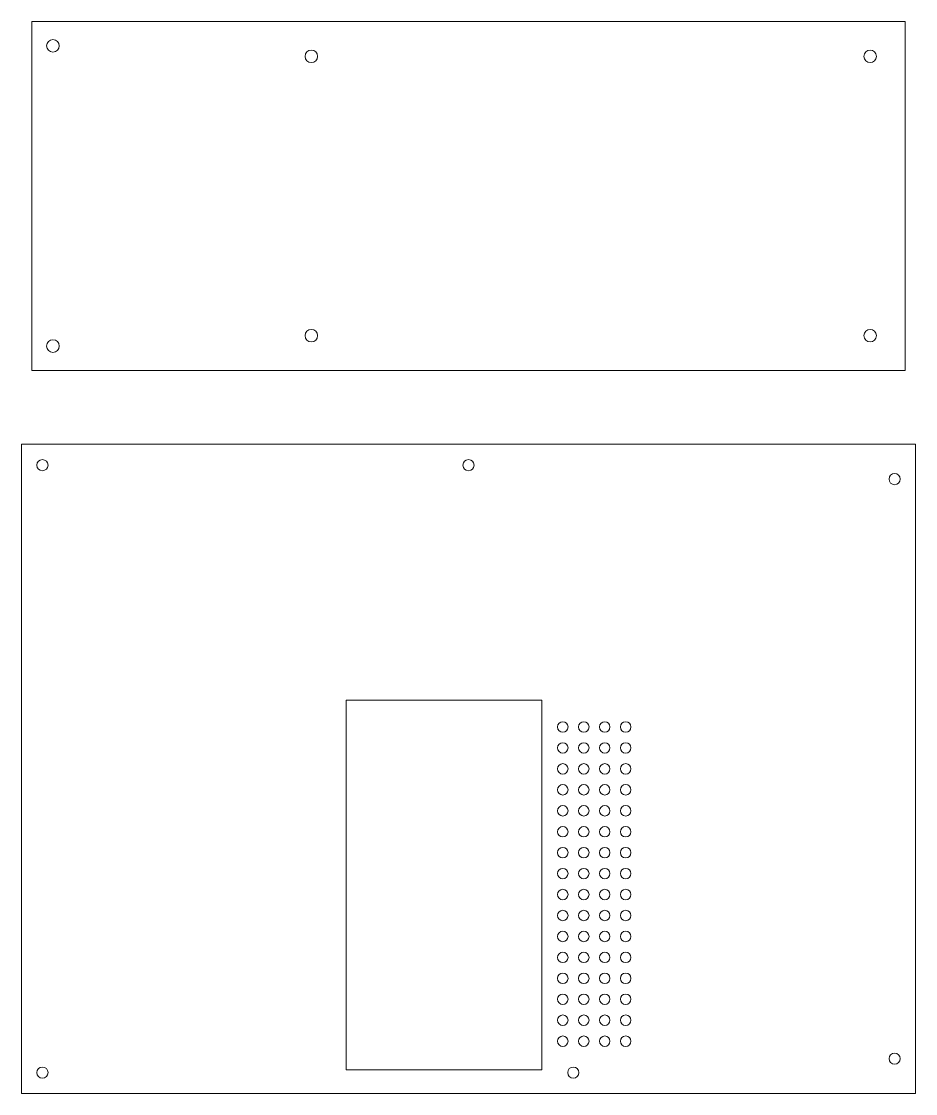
# Model space of a CAD drawing. Header units: inches. Extents: x 51 to 528, y 623 to 1131.
# Drawn here: x 51 to 307, y 823.6 to 1130.7 of the extents above; entities that cross this region are included whole.
import ezdxf

# ---------------------------------------------------------------- set-up
doc = ezdxf.new("R2010")
doc.units = ezdxf.units.IN
doc.header["$MEASUREMENT"] = 0

# ---------------------------------------------------------------- blocks, each defined once
blk = doc.blocks.new('block 2')
at = {"color": 7, "lineweight": 5, "true_color": 0xffffff}
blk.add_open_spline([(58.22, 1037.71), (58.22, 1038.7), (59.02, 1039.51), (60.02, 1039.51), (61.01, 1039.51), (61.82, 1038.7), (61.82, 1037.71), (61.82, 1036.71), (61.01, 1035.91), (60.02, 1035.91), (59.02, 1035.91), (58.22, 1036.71), (58.22, 1037.71), (58.22, 1037.71), (58.22, 1037.71), (58.22, 1037.71)], degree=3, knots=[0, 0, 0, 0, 1, 1, 1, 2, 2, 2, 3, 3, 3, 4, 4, 4, 5, 5, 5, 5], dxfattribs=at)
blk = doc.blocks.new('block 3')
at = {"color": 7, "lineweight": 5, "true_color": 0xffffff}
blk.add_open_spline([(132.22, 1040.71), (132.22, 1041.7), (133.02, 1042.51), (134.02, 1042.51), (135.01, 1042.51), (135.82, 1041.7), (135.82, 1040.71), (135.82, 1039.71), (135.01, 1038.91), (134.02, 1038.91), (133.02, 1038.91), (132.22, 1039.71), (132.22, 1040.71), (132.22, 1040.71), (132.22, 1040.71), (132.22, 1040.71)], degree=3, knots=[0, 0, 0, 0, 1, 1, 1, 2, 2, 2, 3, 3, 3, 4, 4, 4, 5, 5, 5, 5], dxfattribs=at)
blk = doc.blocks.new('block 4')
at = {"color": 7, "lineweight": 5, "true_color": 0xffffff}
blk.add_open_spline([(292.22, 1040.71), (292.22, 1041.7), (293.02, 1042.51), (294.02, 1042.51), (295.01, 1042.51), (295.82, 1041.7), (295.82, 1040.71), (295.82, 1039.71), (295.01, 1038.91), (294.02, 1038.91), (293.02, 1038.91), (292.22, 1039.71), (292.22, 1040.71), (292.22, 1040.71), (292.22, 1040.71), (292.22, 1040.71)], degree=3, knots=[0, 0, 0, 0, 1, 1, 1, 2, 2, 2, 3, 3, 3, 4, 4, 4, 5, 5, 5, 5], dxfattribs=at)
blk = doc.blocks.new('block 5')
at = {"color": 7, "lineweight": 5, "true_color": 0xffffff}
blk.add_open_spline([(292.22, 1120.71), (292.22, 1121.7), (293.02, 1122.51), (294.02, 1122.51), (295.01, 1122.51), (295.82, 1121.7), (295.82, 1120.71), (295.82, 1119.71), (295.01, 1118.91), (294.02, 1118.91), (293.02, 1118.91), (292.22, 1119.71), (292.22, 1120.71), (292.22, 1120.71), (292.22, 1120.71), (292.22, 1120.71)], degree=3, knots=[0, 0, 0, 0, 1, 1, 1, 2, 2, 2, 3, 3, 3, 4, 4, 4, 5, 5, 5, 5], dxfattribs=at)
blk = doc.blocks.new('block 6')
at = {"color": 7, "lineweight": 5, "true_color": 0xffffff}
blk.add_open_spline([(132.22, 1120.71), (132.22, 1121.7), (133.02, 1122.51), (134.02, 1122.51), (135.01, 1122.51), (135.82, 1121.7), (135.82, 1120.71), (135.82, 1119.71), (135.01, 1118.91), (134.02, 1118.91), (133.02, 1118.91), (132.22, 1119.71), (132.22, 1120.71), (132.22, 1120.71), (132.22, 1120.71), (132.22, 1120.71)], degree=3, knots=[0, 0, 0, 0, 1, 1, 1, 2, 2, 2, 3, 3, 3, 4, 4, 4, 5, 5, 5, 5], dxfattribs=at)
blk = doc.blocks.new('block 7')
at = {"color": 7, "lineweight": 5, "true_color": 0xffffff}
blk.add_open_spline([(58.22, 1123.71), (58.22, 1124.7), (59.02, 1125.51), (60.02, 1125.51), (61.01, 1125.51), (61.82, 1124.7), (61.82, 1123.71), (61.82, 1122.71), (61.01, 1121.91), (60.02, 1121.91), (59.02, 1121.91), (58.22, 1122.71), (58.22, 1123.71), (58.22, 1123.71), (58.22, 1123.71), (58.22, 1123.71)], degree=3, knots=[0, 0, 0, 0, 1, 1, 1, 2, 2, 2, 3, 3, 3, 4, 4, 4, 5, 5, 5, 5], dxfattribs=at)
blk = doc.blocks.new('block 8')
at = {"color": 1, "lineweight": 5, "true_color": 0xff0000}
blk.add_lwpolyline([(54.02, 1130.71), (54.02, 1030.71)], dxfattribs=at)
blk = doc.blocks.new('block 9')
at = {"color": 1, "lineweight": 5, "true_color": 0xff0000}
blk.add_lwpolyline([(54.02, 1030.71), (304.02, 1030.71)], dxfattribs=at)
blk = doc.blocks.new('block 10')
at = {"color": 1, "lineweight": 5, "true_color": 0xff0000}
blk.add_lwpolyline([(304.02, 1030.71), (304.02, 1130.71)], dxfattribs=at)
blk = doc.blocks.new('block 11')
at = {"color": 1, "lineweight": 5, "true_color": 0xff0000}
blk.add_lwpolyline([(304.02, 1130.71), (54.02, 1130.71)], dxfattribs=at)
blk = doc.blocks.new('block 12')
at = {"color": 7, "lineweight": 5, "true_color": 0xffffff}
blk.add_open_spline([(216.52, 874.61), (216.52, 875.44), (217.19, 876.11), (218.02, 876.11), (218.85, 876.11), (219.52, 875.44), (219.52, 874.61), (219.52, 873.78), (218.85, 873.11), (218.02, 873.11), (217.19, 873.11), (216.52, 873.78), (216.52, 874.61), (216.52, 874.61), (216.52, 874.61), (216.52, 874.61)], degree=3, knots=[0, 0, 0, 0, 1, 1, 1, 2, 2, 2, 3, 3, 3, 4, 4, 4, 5, 5, 5, 5], dxfattribs=at)
blk = doc.blocks.new('block 13')
at = {"color": 7, "lineweight": 5, "true_color": 0xffffff}
blk.add_open_spline([(204.52, 880.61), (204.52, 881.44), (205.19, 882.11), (206.02, 882.11), (206.85, 882.11), (207.52, 881.44), (207.52, 880.61), (207.52, 879.78), (206.85, 879.11), (206.02, 879.11), (205.19, 879.11), (204.52, 879.78), (204.52, 880.61), (204.52, 880.61), (204.52, 880.61), (204.52, 880.61)], degree=3, knots=[0, 0, 0, 0, 1, 1, 1, 2, 2, 2, 3, 3, 3, 4, 4, 4, 5, 5, 5, 5], dxfattribs=at)
blk = doc.blocks.new('block 14')
at = {"color": 7, "lineweight": 5, "true_color": 0xffffff}
blk.add_open_spline([(210.52, 880.61), (210.52, 881.44), (211.19, 882.11), (212.02, 882.11), (212.85, 882.11), (213.52, 881.44), (213.52, 880.61), (213.52, 879.78), (212.85, 879.11), (212.02, 879.11), (211.19, 879.11), (210.52, 879.78), (210.52, 880.61), (210.52, 880.61), (210.52, 880.61), (210.52, 880.61)], degree=3, knots=[0, 0, 0, 0, 1, 1, 1, 2, 2, 2, 3, 3, 3, 4, 4, 4, 5, 5, 5, 5], dxfattribs=at)
blk = doc.blocks.new('block 15')
at = {"color": 7, "lineweight": 5, "true_color": 0xffffff}
blk.add_open_spline([(216.52, 880.61), (216.52, 881.44), (217.19, 882.11), (218.02, 882.11), (218.85, 882.11), (219.52, 881.44), (219.52, 880.61), (219.52, 879.78), (218.85, 879.11), (218.02, 879.11), (217.19, 879.11), (216.52, 879.78), (216.52, 880.61), (216.52, 880.61), (216.52, 880.61), (216.52, 880.61)], degree=3, knots=[0, 0, 0, 0, 1, 1, 1, 2, 2, 2, 3, 3, 3, 4, 4, 4, 5, 5, 5, 5], dxfattribs=at)
blk = doc.blocks.new('block 16')
at = {"color": 7, "lineweight": 5, "true_color": 0xffffff}
blk.add_open_spline([(210.52, 874.61), (210.52, 875.44), (211.19, 876.11), (212.02, 876.11), (212.85, 876.11), (213.52, 875.44), (213.52, 874.61), (213.52, 873.78), (212.85, 873.11), (212.02, 873.11), (211.19, 873.11), (210.52, 873.78), (210.52, 874.61), (210.52, 874.61), (210.52, 874.61), (210.52, 874.61)], degree=3, knots=[0, 0, 0, 0, 1, 1, 1, 2, 2, 2, 3, 3, 3, 4, 4, 4, 5, 5, 5, 5], dxfattribs=at)
blk = doc.blocks.new('block 17')
at = {"color": 7, "lineweight": 5, "true_color": 0xffffff}
blk.add_open_spline([(204.52, 874.61), (204.52, 875.44), (205.19, 876.11), (206.02, 876.11), (206.85, 876.11), (207.52, 875.44), (207.52, 874.61), (207.52, 873.78), (206.85, 873.11), (206.02, 873.11), (205.19, 873.11), (204.52, 873.78), (204.52, 874.61), (204.52, 874.61), (204.52, 874.61), (204.52, 874.61)], degree=3, knots=[0, 0, 0, 0, 1, 1, 1, 2, 2, 2, 3, 3, 3, 4, 4, 4, 5, 5, 5, 5], dxfattribs=at)
blk = doc.blocks.new('block 18')
at = {"color": 7, "lineweight": 5, "true_color": 0xffffff}
blk.add_open_spline([(216.52, 868.61), (216.52, 869.44), (217.19, 870.11), (218.02, 870.11), (218.85, 870.11), (219.52, 869.44), (219.52, 868.61), (219.52, 867.78), (218.85, 867.11), (218.02, 867.11), (217.19, 867.11), (216.52, 867.78), (216.52, 868.61), (216.52, 868.61), (216.52, 868.61), (216.52, 868.61)], degree=3, knots=[0, 0, 0, 0, 1, 1, 1, 2, 2, 2, 3, 3, 3, 4, 4, 4, 5, 5, 5, 5], dxfattribs=at)
blk = doc.blocks.new('block 19')
at = {"color": 7, "lineweight": 5, "true_color": 0xffffff}
blk.add_open_spline([(210.52, 868.61), (210.52, 869.44), (211.19, 870.11), (212.02, 870.11), (212.85, 870.11), (213.52, 869.44), (213.52, 868.61), (213.52, 867.78), (212.85, 867.11), (212.02, 867.11), (211.19, 867.11), (210.52, 867.78), (210.52, 868.61), (210.52, 868.61), (210.52, 868.61), (210.52, 868.61)], degree=3, knots=[0, 0, 0, 0, 1, 1, 1, 2, 2, 2, 3, 3, 3, 4, 4, 4, 5, 5, 5, 5], dxfattribs=at)
blk = doc.blocks.new('block 20')
at = {"color": 7, "lineweight": 5, "true_color": 0xffffff}
blk.add_open_spline([(210.52, 898.61), (210.52, 899.44), (211.19, 900.11), (212.02, 900.11), (212.85, 900.11), (213.52, 899.44), (213.52, 898.61), (213.52, 897.78), (212.85, 897.11), (212.02, 897.11), (211.19, 897.11), (210.52, 897.78), (210.52, 898.61), (210.52, 898.61), (210.52, 898.61), (210.52, 898.61)], degree=3, knots=[0, 0, 0, 0, 1, 1, 1, 2, 2, 2, 3, 3, 3, 4, 4, 4, 5, 5, 5, 5], dxfattribs=at)
blk = doc.blocks.new('block 21')
at = {"color": 7, "lineweight": 5, "true_color": 0xffffff}
blk.add_open_spline([(204.52, 898.61), (204.52, 899.44), (205.19, 900.11), (206.02, 900.11), (206.85, 900.11), (207.52, 899.44), (207.52, 898.61), (207.52, 897.78), (206.85, 897.11), (206.02, 897.11), (205.19, 897.11), (204.52, 897.78), (204.52, 898.61), (204.52, 898.61), (204.52, 898.61), (204.52, 898.61)], degree=3, knots=[0, 0, 0, 0, 1, 1, 1, 2, 2, 2, 3, 3, 3, 4, 4, 4, 5, 5, 5, 5], dxfattribs=at)
blk = doc.blocks.new('block 22')
at = {"color": 7, "lineweight": 5, "true_color": 0xffffff}
blk.add_open_spline([(216.52, 892.61), (216.52, 893.44), (217.19, 894.11), (218.02, 894.11), (218.85, 894.11), (219.52, 893.44), (219.52, 892.61), (219.52, 891.78), (218.85, 891.11), (218.02, 891.11), (217.19, 891.11), (216.52, 891.78), (216.52, 892.61), (216.52, 892.61), (216.52, 892.61), (216.52, 892.61)], degree=3, knots=[0, 0, 0, 0, 1, 1, 1, 2, 2, 2, 3, 3, 3, 4, 4, 4, 5, 5, 5, 5], dxfattribs=at)
blk = doc.blocks.new('block 23')
at = {"color": 7, "lineweight": 5, "true_color": 0xffffff}
blk.add_open_spline([(210.52, 892.61), (210.52, 893.44), (211.19, 894.11), (212.02, 894.11), (212.85, 894.11), (213.52, 893.44), (213.52, 892.61), (213.52, 891.78), (212.85, 891.11), (212.02, 891.11), (211.19, 891.11), (210.52, 891.78), (210.52, 892.61), (210.52, 892.61), (210.52, 892.61), (210.52, 892.61)], degree=3, knots=[0, 0, 0, 0, 1, 1, 1, 2, 2, 2, 3, 3, 3, 4, 4, 4, 5, 5, 5, 5], dxfattribs=at)
blk = doc.blocks.new('block 24')
at = {"color": 7, "lineweight": 5, "true_color": 0xffffff}
blk.add_open_spline([(204.52, 886.61), (204.52, 887.44), (205.19, 888.11), (206.02, 888.11), (206.85, 888.11), (207.52, 887.44), (207.52, 886.61), (207.52, 885.78), (206.85, 885.11), (206.02, 885.11), (205.19, 885.11), (204.52, 885.78), (204.52, 886.61), (204.52, 886.61), (204.52, 886.61), (204.52, 886.61)], degree=3, knots=[0, 0, 0, 0, 1, 1, 1, 2, 2, 2, 3, 3, 3, 4, 4, 4, 5, 5, 5, 5], dxfattribs=at)
blk = doc.blocks.new('block 25')
at = {"color": 7, "lineweight": 5, "true_color": 0xffffff}
blk.add_open_spline([(210.52, 886.61), (210.52, 887.44), (211.19, 888.11), (212.02, 888.11), (212.85, 888.11), (213.52, 887.44), (213.52, 886.61), (213.52, 885.78), (212.85, 885.11), (212.02, 885.11), (211.19, 885.11), (210.52, 885.78), (210.52, 886.61), (210.52, 886.61), (210.52, 886.61), (210.52, 886.61)], degree=3, knots=[0, 0, 0, 0, 1, 1, 1, 2, 2, 2, 3, 3, 3, 4, 4, 4, 5, 5, 5, 5], dxfattribs=at)
blk = doc.blocks.new('block 26')
at = {"color": 7, "lineweight": 5, "true_color": 0xffffff}
blk.add_open_spline([(216.52, 886.61), (216.52, 887.44), (217.19, 888.11), (218.02, 888.11), (218.85, 888.11), (219.52, 887.44), (219.52, 886.61), (219.52, 885.78), (218.85, 885.11), (218.02, 885.11), (217.19, 885.11), (216.52, 885.78), (216.52, 886.61), (216.52, 886.61), (216.52, 886.61), (216.52, 886.61)], degree=3, knots=[0, 0, 0, 0, 1, 1, 1, 2, 2, 2, 3, 3, 3, 4, 4, 4, 5, 5, 5, 5], dxfattribs=at)
blk = doc.blocks.new('block 27')
at = {"color": 7, "lineweight": 5, "true_color": 0xffffff}
blk.add_open_spline([(204.52, 892.61), (204.52, 893.44), (205.19, 894.11), (206.02, 894.11), (206.85, 894.11), (207.52, 893.44), (207.52, 892.61), (207.52, 891.78), (206.85, 891.11), (206.02, 891.11), (205.19, 891.11), (204.52, 891.78), (204.52, 892.61), (204.52, 892.61), (204.52, 892.61), (204.52, 892.61)], degree=3, knots=[0, 0, 0, 0, 1, 1, 1, 2, 2, 2, 3, 3, 3, 4, 4, 4, 5, 5, 5, 5], dxfattribs=at)
blk = doc.blocks.new('block 28')
at = {"color": 7, "lineweight": 5, "true_color": 0xffffff}
blk.add_open_spline([(210.52, 916.61), (210.52, 917.44), (211.19, 918.11), (212.02, 918.11), (212.85, 918.11), (213.52, 917.44), (213.52, 916.61), (213.52, 915.78), (212.85, 915.11), (212.02, 915.11), (211.19, 915.11), (210.52, 915.78), (210.52, 916.61), (210.52, 916.61), (210.52, 916.61), (210.52, 916.61)], degree=3, knots=[0, 0, 0, 0, 1, 1, 1, 2, 2, 2, 3, 3, 3, 4, 4, 4, 5, 5, 5, 5], dxfattribs=at)
blk = doc.blocks.new('block 29')
at = {"color": 7, "lineweight": 5, "true_color": 0xffffff}
blk.add_open_spline([(216.52, 916.61), (216.52, 917.44), (217.19, 918.11), (218.02, 918.11), (218.85, 918.11), (219.52, 917.44), (219.52, 916.61), (219.52, 915.78), (218.85, 915.11), (218.02, 915.11), (217.19, 915.11), (216.52, 915.78), (216.52, 916.61), (216.52, 916.61), (216.52, 916.61), (216.52, 916.61)], degree=3, knots=[0, 0, 0, 0, 1, 1, 1, 2, 2, 2, 3, 3, 3, 4, 4, 4, 5, 5, 5, 5], dxfattribs=at)
blk = doc.blocks.new('block 30')
at = {"color": 7, "lineweight": 5, "true_color": 0xffffff}
blk.add_open_spline([(204.52, 922.61), (204.52, 923.44), (205.19, 924.11), (206.02, 924.11), (206.85, 924.11), (207.52, 923.44), (207.52, 922.61), (207.52, 921.78), (206.85, 921.11), (206.02, 921.11), (205.19, 921.11), (204.52, 921.78), (204.52, 922.61), (204.52, 922.61), (204.52, 922.61), (204.52, 922.61)], degree=3, knots=[0, 0, 0, 0, 1, 1, 1, 2, 2, 2, 3, 3, 3, 4, 4, 4, 5, 5, 5, 5], dxfattribs=at)
blk = doc.blocks.new('block 31')
at = {"color": 7, "lineweight": 5, "true_color": 0xffffff}
blk.add_open_spline([(210.52, 922.61), (210.52, 923.44), (211.19, 924.11), (212.02, 924.11), (212.85, 924.11), (213.52, 923.44), (213.52, 922.61), (213.52, 921.78), (212.85, 921.11), (212.02, 921.11), (211.19, 921.11), (210.52, 921.78), (210.52, 922.61), (210.52, 922.61), (210.52, 922.61), (210.52, 922.61)], degree=3, knots=[0, 0, 0, 0, 1, 1, 1, 2, 2, 2, 3, 3, 3, 4, 4, 4, 5, 5, 5, 5], dxfattribs=at)
blk = doc.blocks.new('block 32')
at = {"color": 7, "lineweight": 5, "true_color": 0xffffff}
blk.add_open_spline([(216.52, 928.61), (216.52, 929.44), (217.19, 930.11), (218.02, 930.11), (218.85, 930.11), (219.52, 929.44), (219.52, 928.61), (219.52, 927.78), (218.85, 927.11), (218.02, 927.11), (217.19, 927.11), (216.52, 927.78), (216.52, 928.61), (216.52, 928.61), (216.52, 928.61), (216.52, 928.61)], degree=3, knots=[0, 0, 0, 0, 1, 1, 1, 2, 2, 2, 3, 3, 3, 4, 4, 4, 5, 5, 5, 5], dxfattribs=at)
blk = doc.blocks.new('block 33')
at = {"color": 7, "lineweight": 5, "true_color": 0xffffff}
blk.add_open_spline([(210.52, 928.61), (210.52, 929.44), (211.19, 930.11), (212.02, 930.11), (212.85, 930.11), (213.52, 929.44), (213.52, 928.61), (213.52, 927.78), (212.85, 927.11), (212.02, 927.11), (211.19, 927.11), (210.52, 927.78), (210.52, 928.61), (210.52, 928.61), (210.52, 928.61), (210.52, 928.61)], degree=3, knots=[0, 0, 0, 0, 1, 1, 1, 2, 2, 2, 3, 3, 3, 4, 4, 4, 5, 5, 5, 5], dxfattribs=at)
blk = doc.blocks.new('block 34')
at = {"color": 7, "lineweight": 5, "true_color": 0xffffff}
blk.add_open_spline([(204.52, 928.61), (204.52, 929.44), (205.19, 930.11), (206.02, 930.11), (206.85, 930.11), (207.52, 929.44), (207.52, 928.61), (207.52, 927.78), (206.85, 927.11), (206.02, 927.11), (205.19, 927.11), (204.52, 927.78), (204.52, 928.61), (204.52, 928.61), (204.52, 928.61), (204.52, 928.61)], degree=3, knots=[0, 0, 0, 0, 1, 1, 1, 2, 2, 2, 3, 3, 3, 4, 4, 4, 5, 5, 5, 5], dxfattribs=at)
blk = doc.blocks.new('block 35')
at = {"color": 7, "lineweight": 5, "true_color": 0xffffff}
blk.add_open_spline([(216.52, 922.61), (216.52, 923.44), (217.19, 924.11), (218.02, 924.11), (218.85, 924.11), (219.52, 923.44), (219.52, 922.61), (219.52, 921.78), (218.85, 921.11), (218.02, 921.11), (217.19, 921.11), (216.52, 921.78), (216.52, 922.61), (216.52, 922.61), (216.52, 922.61), (216.52, 922.61)], degree=3, knots=[0, 0, 0, 0, 1, 1, 1, 2, 2, 2, 3, 3, 3, 4, 4, 4, 5, 5, 5, 5], dxfattribs=at)
blk = doc.blocks.new('block 36')
at = {"color": 7, "lineweight": 5, "true_color": 0xffffff}
blk.add_open_spline([(204.52, 910.61), (204.52, 911.44), (205.19, 912.11), (206.02, 912.11), (206.85, 912.11), (207.52, 911.44), (207.52, 910.61), (207.52, 909.78), (206.85, 909.11), (206.02, 909.11), (205.19, 909.11), (204.52, 909.78), (204.52, 910.61), (204.52, 910.61), (204.52, 910.61), (204.52, 910.61)], degree=3, knots=[0, 0, 0, 0, 1, 1, 1, 2, 2, 2, 3, 3, 3, 4, 4, 4, 5, 5, 5, 5], dxfattribs=at)
blk = doc.blocks.new('block 37')
at = {"color": 7, "lineweight": 5, "true_color": 0xffffff}
blk.add_open_spline([(210.52, 910.61), (210.52, 911.44), (211.19, 912.11), (212.02, 912.11), (212.85, 912.11), (213.52, 911.44), (213.52, 910.61), (213.52, 909.78), (212.85, 909.11), (212.02, 909.11), (211.19, 909.11), (210.52, 909.78), (210.52, 910.61), (210.52, 910.61), (210.52, 910.61), (210.52, 910.61)], degree=3, knots=[0, 0, 0, 0, 1, 1, 1, 2, 2, 2, 3, 3, 3, 4, 4, 4, 5, 5, 5, 5], dxfattribs=at)
blk = doc.blocks.new('block 38')
at = {"color": 7, "lineweight": 5, "true_color": 0xffffff}
blk.add_open_spline([(216.52, 910.61), (216.52, 911.44), (217.19, 912.11), (218.02, 912.11), (218.85, 912.11), (219.52, 911.44), (219.52, 910.61), (219.52, 909.78), (218.85, 909.11), (218.02, 909.11), (217.19, 909.11), (216.52, 909.78), (216.52, 910.61), (216.52, 910.61), (216.52, 910.61), (216.52, 910.61)], degree=3, knots=[0, 0, 0, 0, 1, 1, 1, 2, 2, 2, 3, 3, 3, 4, 4, 4, 5, 5, 5, 5], dxfattribs=at)
blk = doc.blocks.new('block 39')
at = {"color": 7, "lineweight": 5, "true_color": 0xffffff}
blk.add_open_spline([(204.52, 916.61), (204.52, 917.44), (205.19, 918.11), (206.02, 918.11), (206.85, 918.11), (207.52, 917.44), (207.52, 916.61), (207.52, 915.78), (206.85, 915.11), (206.02, 915.11), (205.19, 915.11), (204.52, 915.78), (204.52, 916.61), (204.52, 916.61), (204.52, 916.61), (204.52, 916.61)], degree=3, knots=[0, 0, 0, 0, 1, 1, 1, 2, 2, 2, 3, 3, 3, 4, 4, 4, 5, 5, 5, 5], dxfattribs=at)
blk = doc.blocks.new('block 40')
at = {"color": 7, "lineweight": 5, "true_color": 0xffffff}
blk.add_open_spline([(216.52, 898.61), (216.52, 899.44), (217.19, 900.11), (218.02, 900.11), (218.85, 900.11), (219.52, 899.44), (219.52, 898.61), (219.52, 897.78), (218.85, 897.11), (218.02, 897.11), (217.19, 897.11), (216.52, 897.78), (216.52, 898.61), (216.52, 898.61), (216.52, 898.61), (216.52, 898.61)], degree=3, knots=[0, 0, 0, 0, 1, 1, 1, 2, 2, 2, 3, 3, 3, 4, 4, 4, 5, 5, 5, 5], dxfattribs=at)
blk = doc.blocks.new('block 41')
at = {"color": 7, "lineweight": 5, "true_color": 0xffffff}
blk.add_open_spline([(204.52, 904.61), (204.52, 905.44), (205.19, 906.11), (206.02, 906.11), (206.85, 906.11), (207.52, 905.44), (207.52, 904.61), (207.52, 903.78), (206.85, 903.11), (206.02, 903.11), (205.19, 903.11), (204.52, 903.78), (204.52, 904.61), (204.52, 904.61), (204.52, 904.61), (204.52, 904.61)], degree=3, knots=[0, 0, 0, 0, 1, 1, 1, 2, 2, 2, 3, 3, 3, 4, 4, 4, 5, 5, 5, 5], dxfattribs=at)
blk = doc.blocks.new('block 42')
at = {"color": 7, "lineweight": 5, "true_color": 0xffffff}
blk.add_open_spline([(210.52, 904.61), (210.52, 905.44), (211.19, 906.11), (212.02, 906.11), (212.85, 906.11), (213.52, 905.44), (213.52, 904.61), (213.52, 903.78), (212.85, 903.11), (212.02, 903.11), (211.19, 903.11), (210.52, 903.78), (210.52, 904.61), (210.52, 904.61), (210.52, 904.61), (210.52, 904.61)], degree=3, knots=[0, 0, 0, 0, 1, 1, 1, 2, 2, 2, 3, 3, 3, 4, 4, 4, 5, 5, 5, 5], dxfattribs=at)
blk = doc.blocks.new('block 43')
at = {"color": 7, "lineweight": 5, "true_color": 0xffffff}
blk.add_open_spline([(216.52, 904.61), (216.52, 905.44), (217.19, 906.11), (218.02, 906.11), (218.85, 906.11), (219.52, 905.44), (219.52, 904.61), (219.52, 903.78), (218.85, 903.11), (218.02, 903.11), (217.19, 903.11), (216.52, 903.78), (216.52, 904.61), (216.52, 904.61), (216.52, 904.61), (216.52, 904.61)], degree=3, knots=[0, 0, 0, 0, 1, 1, 1, 2, 2, 2, 3, 3, 3, 4, 4, 4, 5, 5, 5, 5], dxfattribs=at)
blk = doc.blocks.new('block 44')
at = {"color": 7, "lineweight": 5, "true_color": 0xffffff}
blk.add_open_spline([(210.52, 850.61), (210.52, 851.44), (211.19, 852.11), (212.02, 852.11), (212.85, 852.11), (213.52, 851.44), (213.52, 850.61), (213.52, 849.78), (212.85, 849.11), (212.02, 849.11), (211.19, 849.11), (210.52, 849.78), (210.52, 850.61), (210.52, 850.61), (210.52, 850.61), (210.52, 850.61)], degree=3, knots=[0, 0, 0, 0, 1, 1, 1, 2, 2, 2, 3, 3, 3, 4, 4, 4, 5, 5, 5, 5], dxfattribs=at)
blk = doc.blocks.new('block 45')
at = {"color": 7, "lineweight": 5, "true_color": 0xffffff}
blk.add_open_spline([(204.52, 850.61), (204.52, 851.44), (205.19, 852.11), (206.02, 852.11), (206.85, 852.11), (207.52, 851.44), (207.52, 850.61), (207.52, 849.78), (206.85, 849.11), (206.02, 849.11), (205.19, 849.11), (204.52, 849.78), (204.52, 850.61), (204.52, 850.61), (204.52, 850.61), (204.52, 850.61)], degree=3, knots=[0, 0, 0, 0, 1, 1, 1, 2, 2, 2, 3, 3, 3, 4, 4, 4, 5, 5, 5, 5], dxfattribs=at)
blk = doc.blocks.new('block 46')
at = {"color": 7, "lineweight": 5, "true_color": 0xffffff}
blk.add_open_spline([(216.52, 844.61), (216.52, 845.44), (217.19, 846.11), (218.02, 846.11), (218.85, 846.11), (219.52, 845.44), (219.52, 844.61), (219.52, 843.78), (218.85, 843.11), (218.02, 843.11), (217.19, 843.11), (216.52, 843.78), (216.52, 844.61), (216.52, 844.61), (216.52, 844.61), (216.52, 844.61)], degree=3, knots=[0, 0, 0, 0, 1, 1, 1, 2, 2, 2, 3, 3, 3, 4, 4, 4, 5, 5, 5, 5], dxfattribs=at)
blk = doc.blocks.new('block 47')
at = {"color": 7, "lineweight": 5, "true_color": 0xffffff}
blk.add_open_spline([(210.52, 844.61), (210.52, 845.44), (211.19, 846.11), (212.02, 846.11), (212.85, 846.11), (213.52, 845.44), (213.52, 844.61), (213.52, 843.78), (212.85, 843.11), (212.02, 843.11), (211.19, 843.11), (210.52, 843.78), (210.52, 844.61), (210.52, 844.61), (210.52, 844.61), (210.52, 844.61)], degree=3, knots=[0, 0, 0, 0, 1, 1, 1, 2, 2, 2, 3, 3, 3, 4, 4, 4, 5, 5, 5, 5], dxfattribs=at)
blk = doc.blocks.new('block 48')
at = {"color": 7, "lineweight": 5, "true_color": 0xffffff}
blk.add_open_spline([(204.52, 838.61), (204.52, 839.44), (205.19, 840.11), (206.02, 840.11), (206.85, 840.11), (207.52, 839.44), (207.52, 838.61), (207.52, 837.78), (206.85, 837.11), (206.02, 837.11), (205.19, 837.11), (204.52, 837.78), (204.52, 838.61), (204.52, 838.61), (204.52, 838.61), (204.52, 838.61)], degree=3, knots=[0, 0, 0, 0, 1, 1, 1, 2, 2, 2, 3, 3, 3, 4, 4, 4, 5, 5, 5, 5], dxfattribs=at)
blk = doc.blocks.new('block 49')
at = {"color": 7, "lineweight": 5, "true_color": 0xffffff}
blk.add_open_spline([(210.52, 838.61), (210.52, 839.44), (211.19, 840.11), (212.02, 840.11), (212.85, 840.11), (213.52, 839.44), (213.52, 838.61), (213.52, 837.78), (212.85, 837.11), (212.02, 837.11), (211.19, 837.11), (210.52, 837.78), (210.52, 838.61), (210.52, 838.61), (210.52, 838.61), (210.52, 838.61)], degree=3, knots=[0, 0, 0, 0, 1, 1, 1, 2, 2, 2, 3, 3, 3, 4, 4, 4, 5, 5, 5, 5], dxfattribs=at)
blk = doc.blocks.new('block 50')
at = {"color": 7, "lineweight": 5, "true_color": 0xffffff}
blk.add_open_spline([(216.52, 838.61), (216.52, 839.44), (217.19, 840.11), (218.02, 840.11), (218.85, 840.11), (219.52, 839.44), (219.52, 838.61), (219.52, 837.78), (218.85, 837.11), (218.02, 837.11), (217.19, 837.11), (216.52, 837.78), (216.52, 838.61), (216.52, 838.61), (216.52, 838.61), (216.52, 838.61)], degree=3, knots=[0, 0, 0, 0, 1, 1, 1, 2, 2, 2, 3, 3, 3, 4, 4, 4, 5, 5, 5, 5], dxfattribs=at)
blk = doc.blocks.new('block 51')
at = {"color": 7, "lineweight": 5, "true_color": 0xffffff}
blk.add_open_spline([(204.52, 844.61), (204.52, 845.44), (205.19, 846.11), (206.02, 846.11), (206.85, 846.11), (207.52, 845.44), (207.52, 844.61), (207.52, 843.78), (206.85, 843.11), (206.02, 843.11), (205.19, 843.11), (204.52, 843.78), (204.52, 844.61), (204.52, 844.61), (204.52, 844.61), (204.52, 844.61)], degree=3, knots=[0, 0, 0, 0, 1, 1, 1, 2, 2, 2, 3, 3, 3, 4, 4, 4, 5, 5, 5, 5], dxfattribs=at)
blk = doc.blocks.new('block 52')
at = {"color": 7, "lineweight": 5, "true_color": 0xffffff}
blk.add_open_spline([(216.52, 856.61), (216.52, 857.44), (217.19, 858.11), (218.02, 858.11), (218.85, 858.11), (219.52, 857.44), (219.52, 856.61), (219.52, 855.78), (218.85, 855.11), (218.02, 855.11), (217.19, 855.11), (216.52, 855.78), (216.52, 856.61), (216.52, 856.61), (216.52, 856.61), (216.52, 856.61)], degree=3, knots=[0, 0, 0, 0, 1, 1, 1, 2, 2, 2, 3, 3, 3, 4, 4, 4, 5, 5, 5, 5], dxfattribs=at)
blk = doc.blocks.new('block 53')
at = {"color": 7, "lineweight": 5, "true_color": 0xffffff}
blk.add_open_spline([(210.52, 856.61), (210.52, 857.44), (211.19, 858.11), (212.02, 858.11), (212.85, 858.11), (213.52, 857.44), (213.52, 856.61), (213.52, 855.78), (212.85, 855.11), (212.02, 855.11), (211.19, 855.11), (210.52, 855.78), (210.52, 856.61), (210.52, 856.61), (210.52, 856.61), (210.52, 856.61)], degree=3, knots=[0, 0, 0, 0, 1, 1, 1, 2, 2, 2, 3, 3, 3, 4, 4, 4, 5, 5, 5, 5], dxfattribs=at)
blk = doc.blocks.new('block 54')
at = {"color": 7, "lineweight": 5, "true_color": 0xffffff}
blk.add_open_spline([(204.52, 856.61), (204.52, 857.44), (205.19, 858.11), (206.02, 858.11), (206.85, 858.11), (207.52, 857.44), (207.52, 856.61), (207.52, 855.78), (206.85, 855.11), (206.02, 855.11), (205.19, 855.11), (204.52, 855.78), (204.52, 856.61), (204.52, 856.61), (204.52, 856.61), (204.52, 856.61)], degree=3, knots=[0, 0, 0, 0, 1, 1, 1, 2, 2, 2, 3, 3, 3, 4, 4, 4, 5, 5, 5, 5], dxfattribs=at)
blk = doc.blocks.new('block 55')
at = {"color": 7, "lineweight": 5, "true_color": 0xffffff}
blk.add_open_spline([(216.52, 850.61), (216.52, 851.44), (217.19, 852.11), (218.02, 852.11), (218.85, 852.11), (219.52, 851.44), (219.52, 850.61), (219.52, 849.78), (218.85, 849.11), (218.02, 849.11), (217.19, 849.11), (216.52, 849.78), (216.52, 850.61), (216.52, 850.61), (216.52, 850.61), (216.52, 850.61)], degree=3, knots=[0, 0, 0, 0, 1, 1, 1, 2, 2, 2, 3, 3, 3, 4, 4, 4, 5, 5, 5, 5], dxfattribs=at)
blk = doc.blocks.new('block 56')
at = {"color": 7, "lineweight": 5, "true_color": 0xffffff}
blk.add_open_spline([(204.52, 868.61), (204.52, 869.44), (205.19, 870.11), (206.02, 870.11), (206.85, 870.11), (207.52, 869.44), (207.52, 868.61), (207.52, 867.78), (206.85, 867.11), (206.02, 867.11), (205.19, 867.11), (204.52, 867.78), (204.52, 868.61), (204.52, 868.61), (204.52, 868.61), (204.52, 868.61)], degree=3, knots=[0, 0, 0, 0, 1, 1, 1, 2, 2, 2, 3, 3, 3, 4, 4, 4, 5, 5, 5, 5], dxfattribs=at)
blk = doc.blocks.new('block 57')
at = {"color": 7, "lineweight": 5, "true_color": 0xffffff}
blk.add_open_spline([(216.52, 862.61), (216.52, 863.44), (217.19, 864.11), (218.02, 864.11), (218.85, 864.11), (219.52, 863.44), (219.52, 862.61), (219.52, 861.78), (218.85, 861.11), (218.02, 861.11), (217.19, 861.11), (216.52, 861.78), (216.52, 862.61), (216.52, 862.61), (216.52, 862.61), (216.52, 862.61)], degree=3, knots=[0, 0, 0, 0, 1, 1, 1, 2, 2, 2, 3, 3, 3, 4, 4, 4, 5, 5, 5, 5], dxfattribs=at)
blk = doc.blocks.new('block 58')
at = {"color": 7, "lineweight": 5, "true_color": 0xffffff}
blk.add_open_spline([(210.52, 862.61), (210.52, 863.44), (211.19, 864.11), (212.02, 864.11), (212.85, 864.11), (213.52, 863.44), (213.52, 862.61), (213.52, 861.78), (212.85, 861.11), (212.02, 861.11), (211.19, 861.11), (210.52, 861.78), (210.52, 862.61), (210.52, 862.61), (210.52, 862.61), (210.52, 862.61)], degree=3, knots=[0, 0, 0, 0, 1, 1, 1, 2, 2, 2, 3, 3, 3, 4, 4, 4, 5, 5, 5, 5], dxfattribs=at)
blk = doc.blocks.new('block 59')
at = {"color": 7, "lineweight": 5, "true_color": 0xffffff}
blk.add_open_spline([(204.52, 862.61), (204.52, 863.44), (205.19, 864.11), (206.02, 864.11), (206.85, 864.11), (207.52, 863.44), (207.52, 862.61), (207.52, 861.78), (206.85, 861.11), (206.02, 861.11), (205.19, 861.11), (204.52, 861.78), (204.52, 862.61), (204.52, 862.61), (204.52, 862.61), (204.52, 862.61)], degree=3, knots=[0, 0, 0, 0, 1, 1, 1, 2, 2, 2, 3, 3, 3, 4, 4, 4, 5, 5, 5, 5], dxfattribs=at)
blk = doc.blocks.new('block 60')
at = {"color": 7, "lineweight": 5, "true_color": 0xffffff}
blk.add_open_spline([(222.52, 922.61), (222.52, 923.44), (223.19, 924.11), (224.02, 924.11), (224.85, 924.11), (225.52, 923.44), (225.52, 922.61), (225.52, 921.78), (224.85, 921.11), (224.02, 921.11), (223.19, 921.11), (222.52, 921.78), (222.52, 922.61), (222.52, 922.61), (222.52, 922.61), (222.52, 922.61)], degree=3, knots=[0, 0, 0, 0, 1, 1, 1, 2, 2, 2, 3, 3, 3, 4, 4, 4, 5, 5, 5, 5], dxfattribs=at)
blk = doc.blocks.new('block 61')
at = {"color": 7, "lineweight": 5, "true_color": 0xffffff}
blk.add_open_spline([(222.52, 916.61), (222.52, 917.44), (223.19, 918.11), (224.02, 918.11), (224.85, 918.11), (225.52, 917.44), (225.52, 916.61), (225.52, 915.78), (224.85, 915.11), (224.02, 915.11), (223.19, 915.11), (222.52, 915.78), (222.52, 916.61), (222.52, 916.61), (222.52, 916.61), (222.52, 916.61)], degree=3, knots=[0, 0, 0, 0, 1, 1, 1, 2, 2, 2, 3, 3, 3, 4, 4, 4, 5, 5, 5, 5], dxfattribs=at)
blk = doc.blocks.new('block 62')
at = {"color": 7, "lineweight": 5, "true_color": 0xffffff}
blk.add_open_spline([(222.52, 910.61), (222.52, 911.44), (223.19, 912.11), (224.02, 912.11), (224.85, 912.11), (225.52, 911.44), (225.52, 910.61), (225.52, 909.78), (224.85, 909.11), (224.02, 909.11), (223.19, 909.11), (222.52, 909.78), (222.52, 910.61), (222.52, 910.61), (222.52, 910.61), (222.52, 910.61)], degree=3, knots=[0, 0, 0, 0, 1, 1, 1, 2, 2, 2, 3, 3, 3, 4, 4, 4, 5, 5, 5, 5], dxfattribs=at)
blk = doc.blocks.new('block 63')
at = {"color": 7, "lineweight": 5, "true_color": 0xffffff}
blk.add_open_spline([(222.52, 904.61), (222.52, 905.44), (223.19, 906.11), (224.02, 906.11), (224.85, 906.11), (225.52, 905.44), (225.52, 904.61), (225.52, 903.78), (224.85, 903.11), (224.02, 903.11), (223.19, 903.11), (222.52, 903.78), (222.52, 904.61), (222.52, 904.61), (222.52, 904.61), (222.52, 904.61)], degree=3, knots=[0, 0, 0, 0, 1, 1, 1, 2, 2, 2, 3, 3, 3, 4, 4, 4, 5, 5, 5, 5], dxfattribs=at)
blk = doc.blocks.new('block 64')
at = {"color": 7, "lineweight": 5, "true_color": 0xffffff}
blk.add_open_spline([(222.52, 898.61), (222.52, 899.44), (223.19, 900.11), (224.02, 900.11), (224.85, 900.11), (225.52, 899.44), (225.52, 898.61), (225.52, 897.78), (224.85, 897.11), (224.02, 897.11), (223.19, 897.11), (222.52, 897.78), (222.52, 898.61), (222.52, 898.61), (222.52, 898.61), (222.52, 898.61)], degree=3, knots=[0, 0, 0, 0, 1, 1, 1, 2, 2, 2, 3, 3, 3, 4, 4, 4, 5, 5, 5, 5], dxfattribs=at)
blk = doc.blocks.new('block 65')
at = {"color": 7, "lineweight": 5, "true_color": 0xffffff}
blk.add_open_spline([(222.52, 892.61), (222.52, 893.44), (223.19, 894.11), (224.02, 894.11), (224.85, 894.11), (225.52, 893.44), (225.52, 892.61), (225.52, 891.78), (224.85, 891.11), (224.02, 891.11), (223.19, 891.11), (222.52, 891.78), (222.52, 892.61), (222.52, 892.61), (222.52, 892.61), (222.52, 892.61)], degree=3, knots=[0, 0, 0, 0, 1, 1, 1, 2, 2, 2, 3, 3, 3, 4, 4, 4, 5, 5, 5, 5], dxfattribs=at)
blk = doc.blocks.new('block 66')
at = {"color": 7, "lineweight": 5, "true_color": 0xffffff}
blk.add_open_spline([(222.52, 886.61), (222.52, 887.44), (223.19, 888.11), (224.02, 888.11), (224.85, 888.11), (225.52, 887.44), (225.52, 886.61), (225.52, 885.78), (224.85, 885.11), (224.02, 885.11), (223.19, 885.11), (222.52, 885.78), (222.52, 886.61), (222.52, 886.61), (222.52, 886.61), (222.52, 886.61)], degree=3, knots=[0, 0, 0, 0, 1, 1, 1, 2, 2, 2, 3, 3, 3, 4, 4, 4, 5, 5, 5, 5], dxfattribs=at)
blk = doc.blocks.new('block 67')
at = {"color": 7, "lineweight": 5, "true_color": 0xffffff}
blk.add_open_spline([(222.52, 880.61), (222.52, 881.44), (223.19, 882.11), (224.02, 882.11), (224.85, 882.11), (225.52, 881.44), (225.52, 880.61), (225.52, 879.78), (224.85, 879.11), (224.02, 879.11), (223.19, 879.11), (222.52, 879.78), (222.52, 880.61), (222.52, 880.61), (222.52, 880.61), (222.52, 880.61)], degree=3, knots=[0, 0, 0, 0, 1, 1, 1, 2, 2, 2, 3, 3, 3, 4, 4, 4, 5, 5, 5, 5], dxfattribs=at)
blk = doc.blocks.new('block 68')
at = {"color": 7, "lineweight": 5, "true_color": 0xffffff}
blk.add_open_spline([(222.52, 874.61), (222.52, 875.44), (223.19, 876.11), (224.02, 876.11), (224.85, 876.11), (225.52, 875.44), (225.52, 874.61), (225.52, 873.78), (224.85, 873.11), (224.02, 873.11), (223.19, 873.11), (222.52, 873.78), (222.52, 874.61), (222.52, 874.61), (222.52, 874.61), (222.52, 874.61)], degree=3, knots=[0, 0, 0, 0, 1, 1, 1, 2, 2, 2, 3, 3, 3, 4, 4, 4, 5, 5, 5, 5], dxfattribs=at)
blk = doc.blocks.new('block 69')
at = {"color": 7, "lineweight": 5, "true_color": 0xffffff}
blk.add_open_spline([(222.52, 868.61), (222.52, 869.44), (223.19, 870.11), (224.02, 870.11), (224.85, 870.11), (225.52, 869.44), (225.52, 868.61), (225.52, 867.78), (224.85, 867.11), (224.02, 867.11), (223.19, 867.11), (222.52, 867.78), (222.52, 868.61), (222.52, 868.61), (222.52, 868.61), (222.52, 868.61)], degree=3, knots=[0, 0, 0, 0, 1, 1, 1, 2, 2, 2, 3, 3, 3, 4, 4, 4, 5, 5, 5, 5], dxfattribs=at)
blk = doc.blocks.new('block 70')
at = {"color": 7, "lineweight": 5, "true_color": 0xffffff}
blk.add_open_spline([(222.52, 862.61), (222.52, 863.44), (223.19, 864.11), (224.02, 864.11), (224.85, 864.11), (225.52, 863.44), (225.52, 862.61), (225.52, 861.78), (224.85, 861.11), (224.02, 861.11), (223.19, 861.11), (222.52, 861.78), (222.52, 862.61), (222.52, 862.61), (222.52, 862.61), (222.52, 862.61)], degree=3, knots=[0, 0, 0, 0, 1, 1, 1, 2, 2, 2, 3, 3, 3, 4, 4, 4, 5, 5, 5, 5], dxfattribs=at)
blk = doc.blocks.new('block 71')
at = {"color": 7, "lineweight": 5, "true_color": 0xffffff}
blk.add_open_spline([(222.52, 856.61), (222.52, 857.44), (223.19, 858.11), (224.02, 858.11), (224.85, 858.11), (225.52, 857.44), (225.52, 856.61), (225.52, 855.78), (224.85, 855.11), (224.02, 855.11), (223.19, 855.11), (222.52, 855.78), (222.52, 856.61), (222.52, 856.61), (222.52, 856.61), (222.52, 856.61)], degree=3, knots=[0, 0, 0, 0, 1, 1, 1, 2, 2, 2, 3, 3, 3, 4, 4, 4, 5, 5, 5, 5], dxfattribs=at)
blk = doc.blocks.new('block 72')
at = {"color": 7, "lineweight": 5, "true_color": 0xffffff}
blk.add_open_spline([(222.52, 850.61), (222.52, 851.44), (223.19, 852.11), (224.02, 852.11), (224.85, 852.11), (225.52, 851.44), (225.52, 850.61), (225.52, 849.78), (224.85, 849.11), (224.02, 849.11), (223.19, 849.11), (222.52, 849.78), (222.52, 850.61), (222.52, 850.61), (222.52, 850.61), (222.52, 850.61)], degree=3, knots=[0, 0, 0, 0, 1, 1, 1, 2, 2, 2, 3, 3, 3, 4, 4, 4, 5, 5, 5, 5], dxfattribs=at)
blk = doc.blocks.new('block 73')
at = {"color": 7, "lineweight": 5, "true_color": 0xffffff}
blk.add_open_spline([(222.52, 844.61), (222.52, 845.44), (223.19, 846.11), (224.02, 846.11), (224.85, 846.11), (225.52, 845.44), (225.52, 844.61), (225.52, 843.78), (224.85, 843.11), (224.02, 843.11), (223.19, 843.11), (222.52, 843.78), (222.52, 844.61), (222.52, 844.61), (222.52, 844.61), (222.52, 844.61)], degree=3, knots=[0, 0, 0, 0, 1, 1, 1, 2, 2, 2, 3, 3, 3, 4, 4, 4, 5, 5, 5, 5], dxfattribs=at)
blk = doc.blocks.new('block 74')
at = {"color": 7, "lineweight": 5, "true_color": 0xffffff}
blk.add_open_spline([(222.52, 838.61), (222.52, 839.44), (223.19, 840.11), (224.02, 840.11), (224.85, 840.11), (225.52, 839.44), (225.52, 838.61), (225.52, 837.78), (224.85, 837.11), (224.02, 837.11), (223.19, 837.11), (222.52, 837.78), (222.52, 838.61), (222.52, 838.61), (222.52, 838.61), (222.52, 838.61)], degree=3, knots=[0, 0, 0, 0, 1, 1, 1, 2, 2, 2, 3, 3, 3, 4, 4, 4, 5, 5, 5, 5], dxfattribs=at)
blk = doc.blocks.new('block 75')
at = {"color": 7, "lineweight": 5, "true_color": 0xffffff}
blk.add_open_spline([(222.52, 928.61), (222.52, 929.44), (223.19, 930.11), (224.02, 930.11), (224.85, 930.11), (225.52, 929.44), (225.52, 928.61), (225.52, 927.78), (224.85, 927.11), (224.02, 927.11), (223.19, 927.11), (222.52, 927.78), (222.52, 928.61), (222.52, 928.61), (222.52, 928.61), (222.52, 928.61)], degree=3, knots=[0, 0, 0, 0, 1, 1, 1, 2, 2, 2, 3, 3, 3, 4, 4, 4, 5, 5, 5, 5], dxfattribs=at)
blk = doc.blocks.new('block 76')
at = {"color": 1, "lineweight": 5, "true_color": 0xff0000}
blk.add_lwpolyline([(144.02, 830.41), (200.02, 830.41)], dxfattribs=at)
blk = doc.blocks.new('block 77')
at = {"color": 1, "lineweight": 5, "true_color": 0xff0000}
blk.add_lwpolyline([(144.02, 936.31), (144.02, 830.41)], dxfattribs=at)
blk = doc.blocks.new('block 78')
at = {"color": 1, "lineweight": 5, "true_color": 0xff0000}
blk.add_lwpolyline([(200.02, 936.31), (144.02, 936.31)], dxfattribs=at)
blk = doc.blocks.new('block 79')
at = {"color": 1, "lineweight": 5, "true_color": 0xff0000}
blk.add_lwpolyline([(200.02, 830.41), (200.02, 936.31)], dxfattribs=at)
blk = doc.blocks.new('block 80')
at = {"color": 7, "lineweight": 5, "true_color": 0xffffff}
blk.add_open_spline([(177.42, 1003.61), (177.42, 1004.49), (178.13, 1005.21), (179.02, 1005.21), (179.9, 1005.21), (180.62, 1004.49), (180.62, 1003.61), (180.62, 1002.72), (179.9, 1002.01), (179.02, 1002.01), (178.13, 1002.01), (177.42, 1002.72), (177.42, 1003.61), (177.42, 1003.61), (177.42, 1003.61), (177.42, 1003.61)], degree=3, knots=[0, 0, 0, 0, 1, 1, 1, 2, 2, 2, 3, 3, 3, 4, 4, 4, 5, 5, 5, 5], dxfattribs=at)
blk = doc.blocks.new('block 81')
at = {"color": 7, "lineweight": 5, "true_color": 0xffffff}
blk.add_open_spline([(55.42, 829.61), (55.42, 830.49), (56.13, 831.21), (57.02, 831.21), (57.9, 831.21), (58.62, 830.49), (58.62, 829.61), (58.62, 828.72), (57.9, 828.01), (57.02, 828.01), (56.13, 828.01), (55.42, 828.72), (55.42, 829.61), (55.42, 829.61), (55.42, 829.61), (55.42, 829.61)], degree=3, knots=[0, 0, 0, 0, 1, 1, 1, 2, 2, 2, 3, 3, 3, 4, 4, 4, 5, 5, 5, 5], dxfattribs=at)
blk = doc.blocks.new('block 82')
at = {"color": 7, "lineweight": 5, "true_color": 0xffffff}
blk.add_open_spline([(299.42, 999.61), (299.42, 1000.49), (300.13, 1001.21), (301.02, 1001.21), (301.9, 1001.21), (302.62, 1000.49), (302.62, 999.61), (302.62, 998.72), (301.9, 998.01), (301.02, 998.01), (300.13, 998.01), (299.42, 998.72), (299.42, 999.61), (299.42, 999.61), (299.42, 999.61), (299.42, 999.61)], degree=3, knots=[0, 0, 0, 0, 1, 1, 1, 2, 2, 2, 3, 3, 3, 4, 4, 4, 5, 5, 5, 5], dxfattribs=at)
blk = doc.blocks.new('block 83')
at = {"color": 7, "lineweight": 5, "true_color": 0xffffff}
blk.add_open_spline([(299.42, 833.61), (299.42, 834.49), (300.13, 835.21), (301.02, 835.21), (301.9, 835.21), (302.62, 834.49), (302.62, 833.61), (302.62, 832.72), (301.9, 832.01), (301.02, 832.01), (300.13, 832.01), (299.42, 832.72), (299.42, 833.61), (299.42, 833.61), (299.42, 833.61), (299.42, 833.61)], degree=3, knots=[0, 0, 0, 0, 1, 1, 1, 2, 2, 2, 3, 3, 3, 4, 4, 4, 5, 5, 5, 5], dxfattribs=at)
blk = doc.blocks.new('block 84')
at = {"color": 7, "lineweight": 5, "true_color": 0xffffff}
blk.add_open_spline([(207.42, 829.61), (207.42, 830.49), (208.13, 831.21), (209.02, 831.21), (209.9, 831.21), (210.62, 830.49), (210.62, 829.61), (210.62, 828.72), (209.9, 828.01), (209.02, 828.01), (208.13, 828.01), (207.42, 828.72), (207.42, 829.61), (207.42, 829.61), (207.42, 829.61), (207.42, 829.61)], degree=3, knots=[0, 0, 0, 0, 1, 1, 1, 2, 2, 2, 3, 3, 3, 4, 4, 4, 5, 5, 5, 5], dxfattribs=at)
blk = doc.blocks.new('block 85')
at = {"color": 7, "lineweight": 5, "true_color": 0xffffff}
blk.add_open_spline([(55.42, 1003.61), (55.42, 1004.49), (56.13, 1005.21), (57.02, 1005.21), (57.9, 1005.21), (58.62, 1004.49), (58.62, 1003.61), (58.62, 1002.72), (57.9, 1002.01), (57.02, 1002.01), (56.13, 1002.01), (55.42, 1002.72), (55.42, 1003.61), (55.42, 1003.61), (55.42, 1003.61), (55.42, 1003.61)], degree=3, knots=[0, 0, 0, 0, 1, 1, 1, 2, 2, 2, 3, 3, 3, 4, 4, 4, 5, 5, 5, 5], dxfattribs=at)
blk = doc.blocks.new('block 86')
at = {"color": 1, "lineweight": 5, "true_color": 0xff0000}
blk.add_lwpolyline([(51.02, 1009.61), (51.02, 823.61)], dxfattribs=at)
blk = doc.blocks.new('block 87')
at = {"color": 1, "lineweight": 5, "true_color": 0xff0000}
blk.add_lwpolyline([(51.02, 823.61), (307.02, 823.61)], dxfattribs=at)
blk = doc.blocks.new('block 88')
at = {"color": 1, "lineweight": 5, "true_color": 0xff0000}
blk.add_lwpolyline([(307.02, 823.61), (307.02, 1009.61)], dxfattribs=at)
blk = doc.blocks.new('block 89')
at = {"color": 1, "lineweight": 5, "true_color": 0xff0000}
blk.add_lwpolyline([(307.02, 1009.61), (51.02, 1009.61)], dxfattribs=at)

msp = doc.modelspace()

# ---------------------------------------------------------------- block references
for name in ['block 8', 'block 11', 'block 10', 'block 7', 'block 6', 'block 5', 'block 3', 'block 4', 'block 2', 'block 9', 'block 86', 'block 89', 'block 88', 'block 85', 'block 80', 'block 82', 'block 77', 'block 78', 'block 79', 'block 34', 'block 33', 'block 32', 'block 75', 'block 30', 'block 31', 'block 35', 'block 60', 'block 39', 'block 28', 'block 29', 'block 61', 'block 36', 'block 37', 'block 38', 'block 62', 'block 41', 'block 42', 'block 43', 'block 63', 'block 21', 'block 20', 'block 40', 'block 64', 'block 27', 'block 23', 'block 22', 'block 65', 'block 24', 'block 25', 'block 26', 'block 66', 'block 13', 'block 14', 'block 15', 'block 67', 'block 17', 'block 16', 'block 12', 'block 68', 'block 56', 'block 19', 'block 18', 'block 69', 'block 59', 'block 58', 'block 57', 'block 70', 'block 54', 'block 53', 'block 52', 'block 71', 'block 45', 'block 44', 'block 55', 'block 72', 'block 51', 'block 47', 'block 46', 'block 73', 'block 48', 'block 49', 'block 50', 'block 74', 'block 83', 'block 81', 'block 76', 'block 84', 'block 87']:
    msp.add_blockref(name, (0, 0))

doc.saveas('drawing.dxf')
